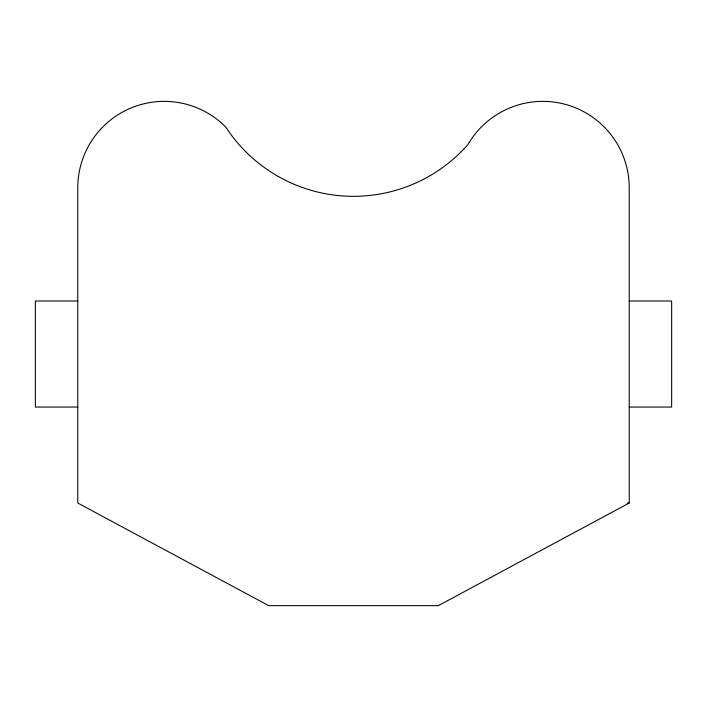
<?xml version="1.0" encoding="UTF-8"?>
<svg xmlns="http://www.w3.org/2000/svg" width="707" height="707" viewBox="0 0 707 707"><rect width="100%" height="100%" fill="white"/><g stroke="black" fill="none" stroke-linecap="round" stroke-linejoin="round"><path stroke-width="1.06" d="M629.23 503.031L438.34 605.634L268.66 605.634L77.77 503.031L77.77 187.815A86.448 86.448 0 0 1 225.347 126.686L226.647 128.382A152.394 152.394 0 0 0 467.919 144.59A86.448 86.448 0 0 1 629.23 187.815L629.23 503.031L627.109 503.031M77.77 301.005L35.35 301.005L35.35 407.055L77.77 407.055M629.23 301.005L671.65 301.005L671.65 407.055L629.23 407.055"/></g></svg>
